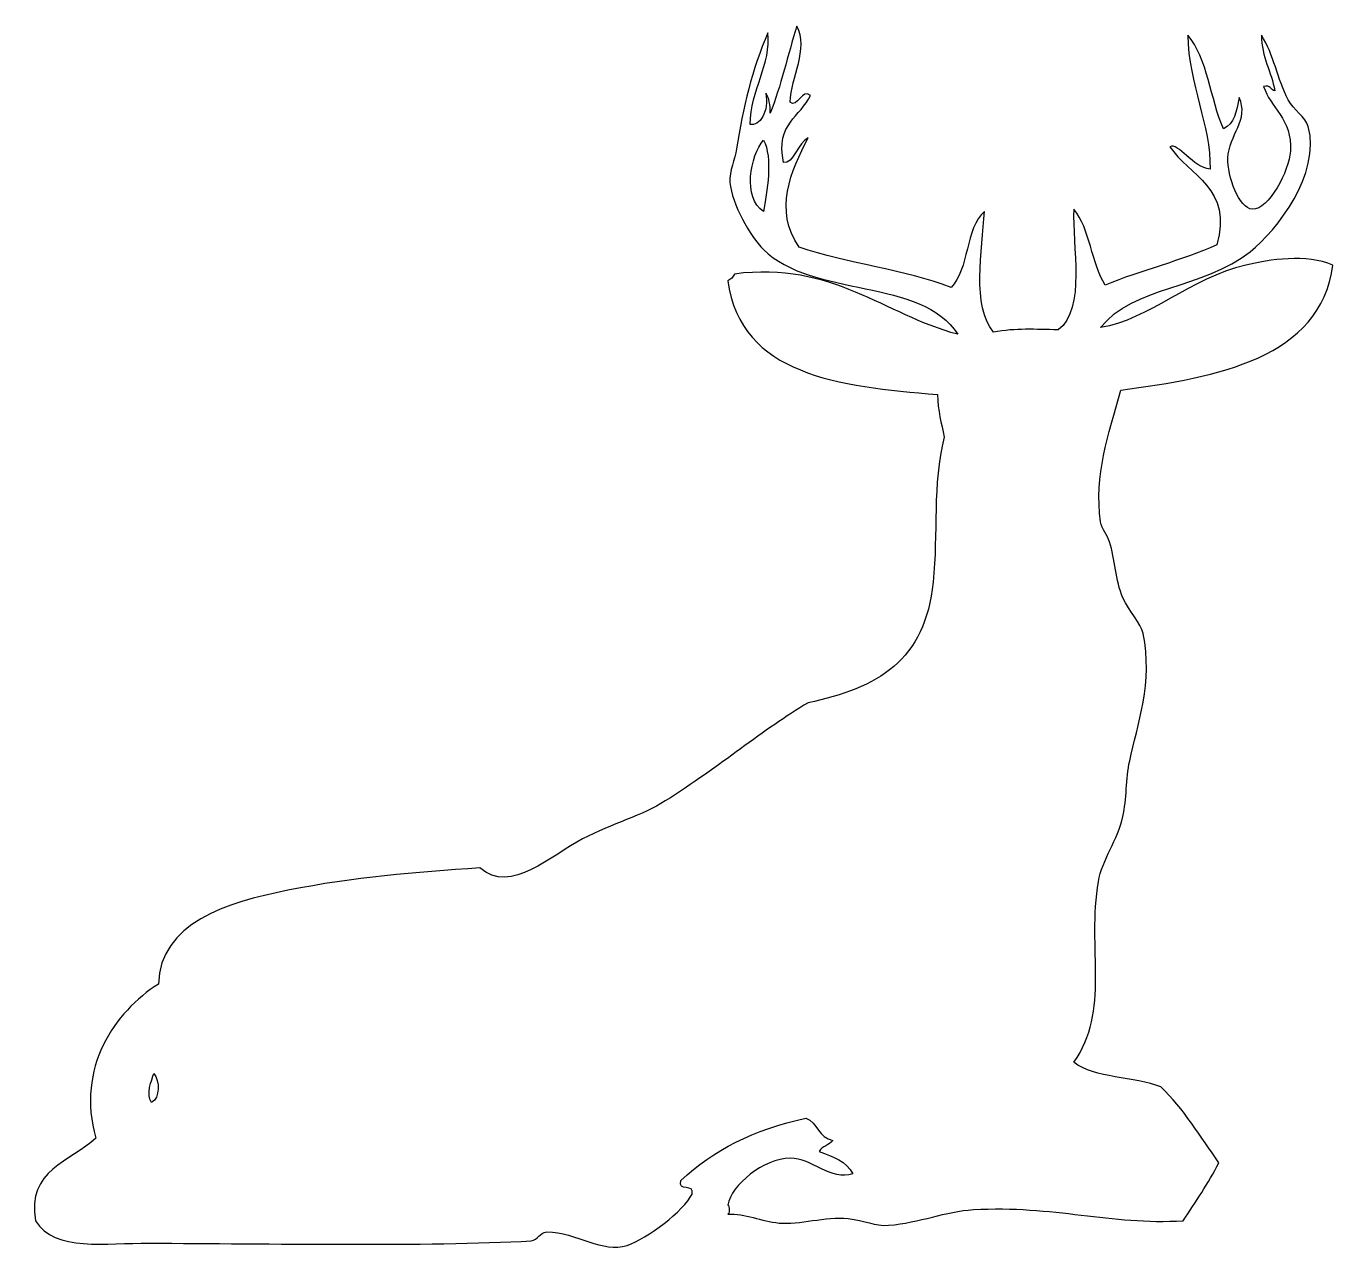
# Model space of a CAD drawing. Header units: centimetres. Extents: x -8.2 to 8.1, y -7.7 to 7.6.
import ezdxf

# ---------------------------------------------------------------- set-up
doc = ezdxf.new("R2010")
doc.units = ezdxf.units.CM
doc.header["$MEASUREMENT"] = 0
doc.layers.add('Camada 1', color=7, linetype='Continuous')

msp = doc.modelspace()

# ---------------------------------------------------------------- linework, layer by layer
at = {"layer": 'Camada 1'}
for points, knots in [([(1.40766, 7.57912), (1.55712, 7.29565), (1.33273, 6.94348), (1.32453, 6.6367), (1.32453, 6.6367), (1.40462, 6.55103), (1.47942, 6.81593), (1.57401, 6.71986), (1.57401, 6.71986), (1.4563, 6.44959), (1.13978, 6.37802), (1.24138, 5.88833), (1.24138, 5.88833), (1.35989, 5.86282), (1.42167, 6.13257), (1.54631, 6.19316), (1.54631, 6.19316), (1.33253, 5.78184), (1.1157, 5.29186), (1.43542, 4.83503), (1.43542, 4.83503), (2.03073, 4.63572), (2.74455, 4.55497), (3.32031, 4.33608), (3.32031, 4.33608), (3.54915, 4.55997), (3.4925, 5.06937), (3.73605, 5.27847), (3.73605, 5.27847), (3.70102, 4.79325), (3.57891, 4.10121), (3.84686, 3.78172), (3.84686, 3.78172), (4.12719, 3.83122), (4.36097, 3.8153), (4.65069, 3.80945), (4.65069, 3.80945), (5.00248, 4.07218), (4.81796, 4.85754), (4.84476, 5.30622), (4.84476, 5.30622), (5.04648, 5.06447), (5.06368, 4.63825), (5.2328, 4.3638), (5.2328, 4.3638), (5.67563, 4.54925), (6.18511, 4.66802), (6.61877, 4.86272), (6.61877, 4.86272), (6.82517, 5.56434), (6.27079, 5.73034), (6.03663, 6.08234), (6.03663, 6.08234), (6.13778, 6.14182), (6.32463, 5.8194), (6.53553, 5.80511), (6.53553, 5.80511), (6.54508, 6.3506), (6.27031, 6.85183), (6.25833, 7.46818), (6.25833, 7.46818), (6.50614, 7.1801), (6.53895, 6.6771), (6.70188, 6.30407), (6.70188, 6.30407), (6.8346, 6.36532), (6.86875, 6.52521), (6.89587, 6.69211), (6.89587, 6.69211), (7.02583, 6.42189), (6.77003, 6.22488), (6.75728, 5.94374), (6.75728, 5.94374), (6.74704, 5.71768), (6.89095, 5.31752), (7.06216, 5.30617), (7.06216, 5.30617), (7.26335, 5.29289), (7.51801, 5.78954), (7.53341, 6.02679), (7.53341, 6.02679), (7.55945, 6.42848), (7.27893, 6.56657), (7.20086, 6.8307), (7.20086, 6.8307), (7.28928, 6.85446), (7.28651, 6.78707), (7.33937, 6.77524), (7.33937, 6.77524), (7.29807, 7.02035), (7.17705, 7.18577), (7.17311, 7.46816), (7.17311, 7.46816), (7.32929, 7.22263), (7.3688, 6.92518), (7.50566, 6.66433), (7.50566, 6.66433), (7.573, 6.53611), (7.72238, 6.45539), (7.75519, 6.33172), (7.75519, 6.33172), (7.91137, 5.74204), (7.36583, 5.04391), (7.03457, 4.77954), (7.03457, 4.77954), (6.45466, 4.31673), (5.57346, 4.35065), (5.17743, 3.83709), (5.17743, 3.83709), (5.7734, 3.93536), (6.29275, 4.451), (6.97911, 4.61322), (6.97911, 4.61322), (7.27237, 4.68249), (7.73262, 4.75332), (8.06009, 4.61322), (8.06009, 4.61322), (7.90401, 3.45628), (6.63211, 3.22254), (5.4269, 3.06096), (5.4269, 3.06096), (5.27193, 2.49351), (5.09479, 2.0144), (5.17742, 1.42557), (5.17742, 1.42557), (5.19054, 1.33178), (5.26087, 1.26346), (5.28823, 1.17609), (5.28823, 1.17609), (5.35512, 0.96299), (5.35861, 0.70206), (5.45457, 0.48312), (5.45457, 0.48312), (5.5291, 0.31302), (5.67706, 0.16644), (5.70407, 0.03965), (5.70407, 0.03965), (5.83131, -0.55826), (5.63316, -1.10499), (5.53778, -1.54028), (5.53778, -1.54028), (5.48857, -1.76494), (5.50196, -2.01709), (5.45457, -2.2332), (5.45457, -2.2332), (5.39221, -2.51802), (5.19419, -2.77157), (5.14969, -3.03711), (5.14969, -3.03711), (5.00906, -3.87534), (5.29815, -4.64472), (4.84484, -5.28221), (4.84484, -5.28221), (5.10519, -5.4838), (5.59234, -5.45861), (5.92582, -5.58712), (5.92582, -5.58712), (6.20726, -5.85998), (6.41519, -6.20643), (6.64649, -6.52954), (6.64649, -6.52954), (6.51333, -6.78444), (6.35648, -7.01555), (6.203, -7.25016), (6.203, -7.25016), (5.29257, -7.30236), (4.60187, -7.05447), (3.59744, -7.11157), (3.59744, -7.11157), (3.25385, -7.1311), (2.93447, -7.2735), (2.54416, -7.30562), (2.54416, -7.30562), (2.37869, -7.31925), (2.24899, -7.24434), (2.04524, -7.22241), (2.04524, -7.22241), (1.76169, -7.19204), (1.43252, -7.30268), (1.18595, -7.27792), (1.18595, -7.27792), (0.96793, -7.25596), (0.76169, -7.15613), (0.54838, -7.16706), (0.54838, -7.16706), (0.59058, -7.14518), (0.55214, -7.03498), (0.54838, -7.05617), (0.54838, -7.05617), (0.59307, -6.80363), (0.99201, -6.47657), (1.32451, -6.47406), (1.32451, -6.47406), (1.5928, -6.47205), (1.83129, -6.756), (2.10059, -6.66811), (2.10059, -6.66811), (2.02727, -6.5105), (1.85217, -6.45464), (1.68485, -6.39096), (1.68485, -6.39096), (1.71298, -6.31746), (1.81304, -6.31584), (1.85114, -6.25237), (1.85114, -6.25237), (1.67982, -6.22041), (1.66437, -6.03258), (1.51856, -5.97517), (1.51856, -5.97517), (0.86975, -6.11982), (0.36998, -6.36818), (-0.0337, -6.75127), (-0.0337, -6.75127), (-0.08164, -6.90084), (0.14291, -6.77797), (0.10489, -6.91759), (0.10489, -6.91759), (0.00535, -7.12735), (-0.45203, -7.46948), (-0.69894, -7.5551), (-0.69894, -7.5551), (-1.00321, -7.66054), (-1.33166, -7.38632), (-1.69676, -7.38878), (-1.69676, -7.38878), (-1.79312, -7.39415), (-1.80204, -7.48686), (-1.89081, -7.49967), (-1.89081, -7.49967), (-3.18994, -7.56923), (-5.16987, -7.53422), (-6.63066, -7.52735), (-6.63066, -7.52735), (-7.16266, -7.52484), (-7.80925, -7.63615), (-8.04433, -7.25017), (-8.04433, -7.25017), (-8.16091, -6.61856), (-7.60462, -6.51299), (-7.29596, -6.22459), (-7.29596, -6.22459), (-7.54422, -5.34837), (-7.06006, -4.65781), (-6.51983, -4.31205), (-6.51983, -4.31205), (-6.49618, -3.55153), (-5.67756, -3.30142), (-4.91217, -3.14786), (-4.91217, -3.14786), (-4.07749, -2.98043), (-3.33827, -2.92545), (-2.52838, -2.87068), (-2.52838, -2.87068), (-2.14749, -3.20763), (-1.63718, -2.70772), (-1.25333, -2.51037), (-1.25333, -2.51037), (-0.88249, -2.31968), (-0.50734, -2.21562), (-0.22775, -2.03907), (-0.22775, -2.03907), (0.45567, -1.60759), (0.99304, -1.14888), (1.5462, -0.8195), (1.5462, -0.8195), (2.41044, -0.64085), (3.00011, -0.29412), (3.0984, 0.6773), (3.0984, 0.6773), (3.16071, 1.29285), (3.0853, 1.88036), (3.23699, 2.47895), (3.23699, 2.47895), (3.20344, 2.64871), (3.15291, 2.8014), (3.15383, 3.0056), (3.15383, 3.0056), (1.9169, 3.10839), (0.71461, 3.24576), (0.54827, 4.41927), (0.54827, 4.41927), (0.58825, 4.43477), (0.61595, 4.4625), (0.63146, 4.50243), (0.63146, 4.50243), (1.85368, 4.66176), (2.49053, 3.99636), (3.40329, 3.75406), (3.40329, 3.75406), (2.9663, 4.45671), (1.59074, 4.20846), (0.9918, 4.80737), (0.9918, 4.80737), (0.82546, 4.97369), (0.59887, 5.36847), (0.57606, 5.63888), (0.57606, 5.63888), (0.56368, 5.78472), (0.63964, 5.92598), (0.65917, 6.05467), (0.65917, 6.05467), (0.73643, 6.56383), (0.85083, 7.05067), (1.04726, 7.49607), (1.04726, 7.49607), (1.09242, 7.10891), (0.83088, 6.7886), (0.82551, 6.35961), (0.82551, 6.35961), (0.94018, 6.32887), (1.06927, 6.52193), (1.0195, 6.74767), (1.0195, 6.74767), (1.06326, 6.68981), (1.07702, 6.60188), (1.07496, 6.49822), (1.07496, 6.49822), (1.21111, 6.83321), (1.29155, 7.22403), (1.40754, 7.5792), (1.40754, 7.5792), (1.40754, 7.5792), (1.40766, 7.57912), (1.40766, 7.57912)], [0, 0, 0, 0, 0.01219512, 0.01219512, 0.01219512, 0.01219512, 0.02439024, 0.02439024, 0.02439024, 0.02439024, 0.03658537, 0.03658537, 0.03658537, 0.03658537, 0.04878049, 0.04878049, 0.04878049, 0.04878049, 0.06097561, 0.06097561, 0.06097561, 0.06097561, 0.07317073, 0.07317073, 0.07317073, 0.07317073, 0.08536585, 0.08536585, 0.08536585, 0.08536585, 0.09756098, 0.09756098, 0.09756098, 0.09756098, 0.1097561, 0.1097561, 0.1097561, 0.1097561, 0.12195122, 0.12195122, 0.12195122, 0.12195122, 0.13414634, 0.13414634, 0.13414634, 0.13414634, 0.14634146, 0.14634146, 0.14634146, 0.14634146, 0.15853659, 0.15853659, 0.15853659, 0.15853659, 0.17073171, 0.17073171, 0.17073171, 0.17073171, 0.18292683, 0.18292683, 0.18292683, 0.18292683, 0.19512195, 0.19512195, 0.19512195, 0.19512195, 0.20731707, 0.20731707, 0.20731707, 0.20731707, 0.2195122, 0.2195122, 0.2195122, 0.2195122, 0.23170732, 0.23170732, 0.23170732, 0.23170732, 0.24390244, 0.24390244, 0.24390244, 0.24390244, 0.25609756, 0.25609756, 0.25609756, 0.25609756, 0.26829268, 0.26829268, 0.26829268, 0.26829268, 0.2804878, 0.2804878, 0.2804878, 0.2804878, 0.29268293, 0.29268293, 0.29268293, 0.29268293, 0.30487805, 0.30487805, 0.30487805, 0.30487805, 0.31707317, 0.31707317, 0.31707317, 0.31707317, 0.32926829, 0.32926829, 0.32926829, 0.32926829, 0.34146341, 0.34146341, 0.34146341, 0.34146341, 0.35365854, 0.35365854, 0.35365854, 0.35365854, 0.36585366, 0.36585366, 0.36585366, 0.36585366, 0.37804878, 0.37804878, 0.37804878, 0.37804878, 0.3902439, 0.3902439, 0.3902439, 0.3902439, 0.40243902, 0.40243902, 0.40243902, 0.40243902, 0.41463415, 0.41463415, 0.41463415, 0.41463415, 0.42682927, 0.42682927, 0.42682927, 0.42682927, 0.43902439, 0.43902439, 0.43902439, 0.43902439, 0.45121951, 0.45121951, 0.45121951, 0.45121951, 0.46341463, 0.46341463, 0.46341463, 0.46341463, 0.47560976, 0.47560976, 0.47560976, 0.47560976, 0.48780488, 0.48780488, 0.48780488, 0.48780488, 0.5, 0.5, 0.5, 0.5, 0.51219512, 0.51219512, 0.51219512, 0.51219512, 0.52439024, 0.52439024, 0.52439024, 0.52439024, 0.53658537, 0.53658537, 0.53658537, 0.53658537, 0.54878049, 0.54878049, 0.54878049, 0.54878049, 0.56097561, 0.56097561, 0.56097561, 0.56097561, 0.57317073, 0.57317073, 0.57317073, 0.57317073, 0.58536585, 0.58536585, 0.58536585, 0.58536585, 0.59756098, 0.59756098, 0.59756098, 0.59756098, 0.6097561, 0.6097561, 0.6097561, 0.6097561, 0.62195122, 0.62195122, 0.62195122, 0.62195122, 0.63414634, 0.63414634, 0.63414634, 0.63414634, 0.64634146, 0.64634146, 0.64634146, 0.64634146, 0.65853659, 0.65853659, 0.65853659, 0.65853659, 0.67073171, 0.67073171, 0.67073171, 0.67073171, 0.68292683, 0.68292683, 0.68292683, 0.68292683, 0.69512195, 0.69512195, 0.69512195, 0.69512195, 0.70731707, 0.70731707, 0.70731707, 0.70731707, 0.7195122, 0.7195122, 0.7195122, 0.7195122, 0.73170732, 0.73170732, 0.73170732, 0.73170732, 0.74390244, 0.74390244, 0.74390244, 0.74390244, 0.75609756, 0.75609756, 0.75609756, 0.75609756, 0.76829268, 0.76829268, 0.76829268, 0.76829268, 0.7804878, 0.7804878, 0.7804878, 0.7804878, 0.79268293, 0.79268293, 0.79268293, 0.79268293, 0.80487805, 0.80487805, 0.80487805, 0.80487805, 0.81707317, 0.81707317, 0.81707317, 0.81707317, 0.82926829, 0.82926829, 0.82926829, 0.82926829, 0.84146341, 0.84146341, 0.84146341, 0.84146341, 0.85365854, 0.85365854, 0.85365854, 0.85365854, 0.86585366, 0.86585366, 0.86585366, 0.86585366, 0.87804878, 0.87804878, 0.87804878, 0.87804878, 0.8902439, 0.8902439, 0.8902439, 0.8902439, 0.90243902, 0.90243902, 0.90243902, 0.90243902, 0.91463415, 0.91463415, 0.91463415, 0.91463415, 0.92682927, 0.92682927, 0.92682927, 0.92682927, 0.93902439, 0.93902439, 0.93902439, 0.93902439, 0.95121951, 0.95121951, 0.95121951, 0.95121951, 0.96341463, 0.96341463, 0.96341463, 0.96341463, 0.97560976, 0.97560976, 0.97560976, 0.97560976, 1, 1, 1, 1]), ([(0.992, 5.27846), (1.03521, 5.50669), (1.1109, 5.95505), (0.992, 6.16548), (0.992, 6.16548), (0.83032, 5.96971), (0.7285, 5.4446), (0.992, 5.27846), (0.992, 5.27846), (0.992, 5.27846), (0.992, 5.27846), (0.992, 5.27846)], [0, 0, 0, 0, 0.25, 0.25, 0.25, 0.25, 0.5, 0.5, 0.5, 0.5, 1, 1, 1, 1]), ([(-6.60278, -5.78104), (-6.50065, -5.7231), (-6.49843, -5.51418), (-6.57508, -5.42076), (-6.57508, -5.42076), (-6.6053, -5.50246), (-6.67538, -5.68849), (-6.60278, -5.78104)], [0, 0, 0, 0, 0.33333333, 0.33333333, 0.33333333, 0.33333333, 1, 1, 1, 1])]:
    msp.add_open_spline(points, degree=3, knots=knots, dxfattribs=at)

doc.saveas('drawing.dxf')
